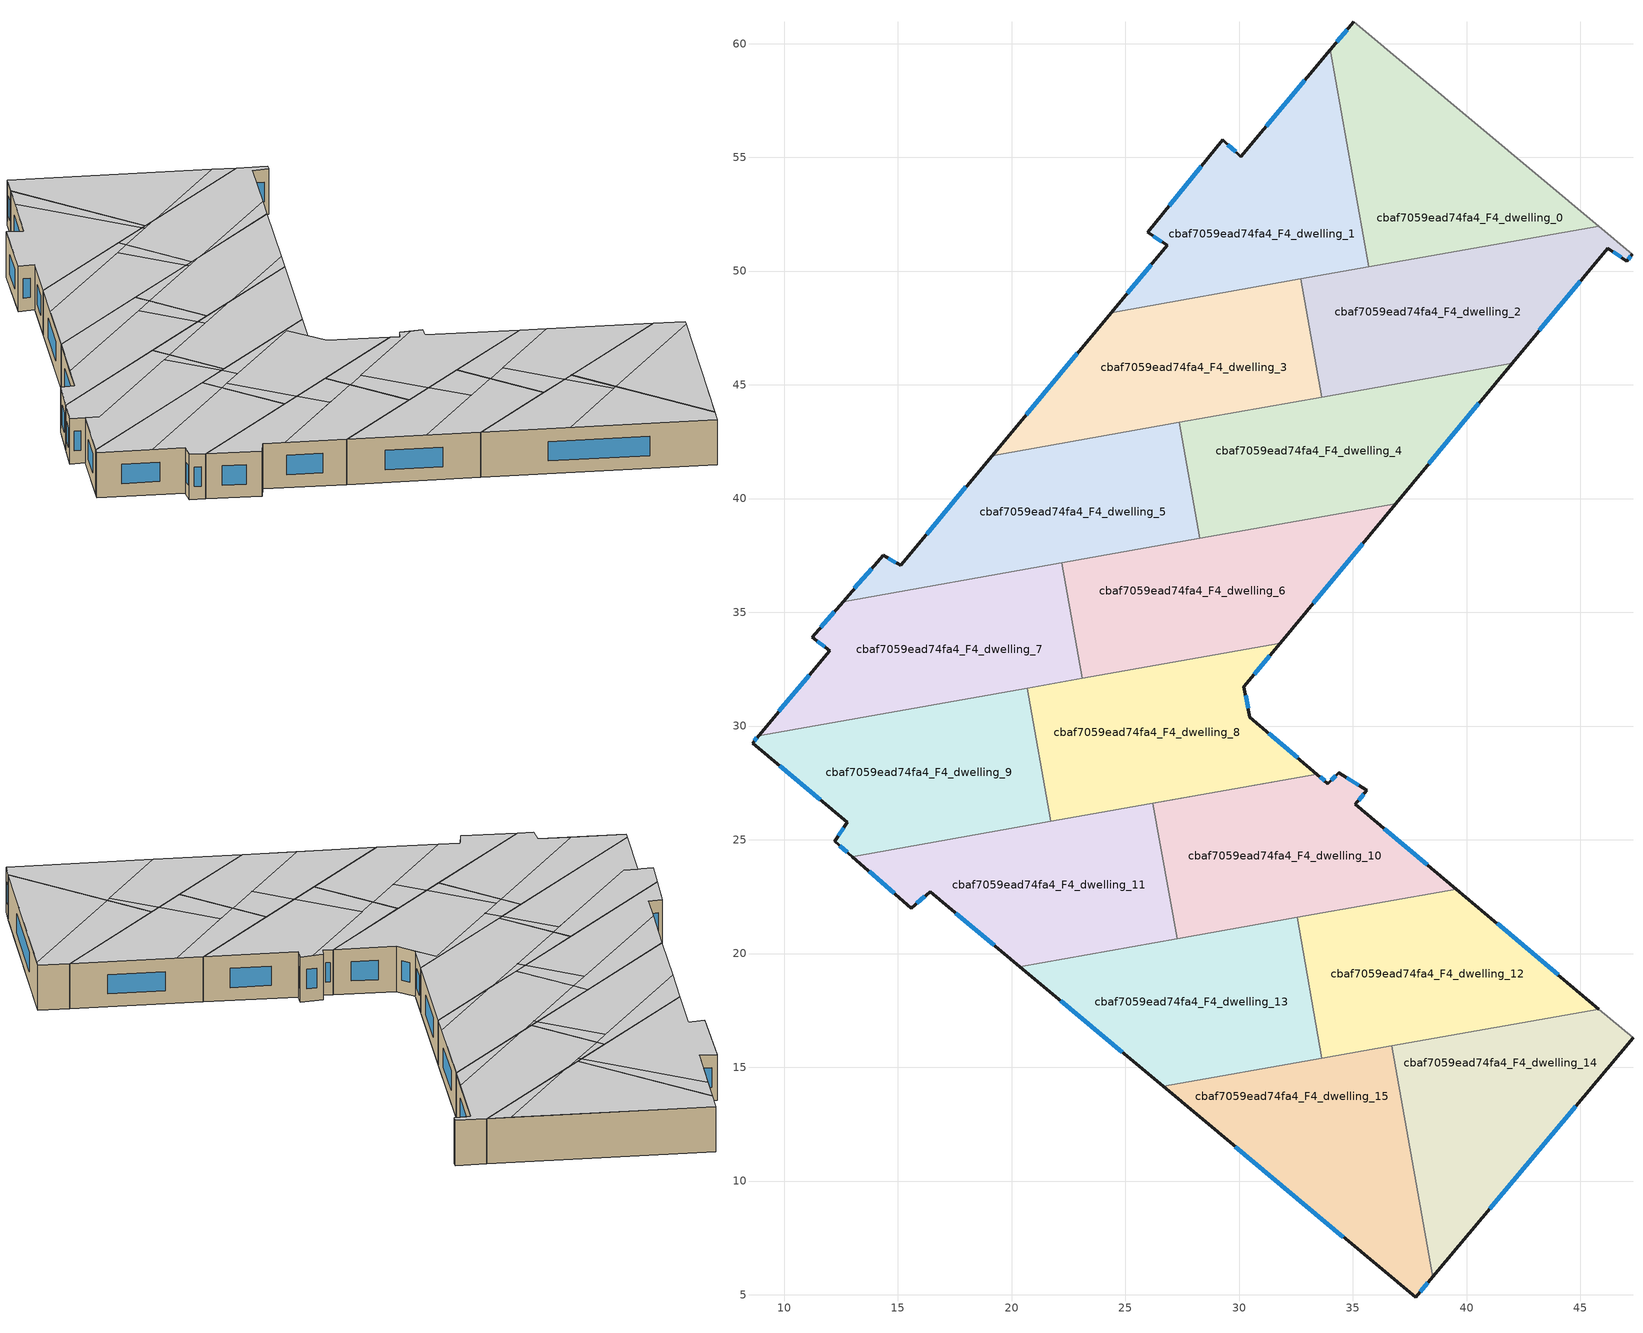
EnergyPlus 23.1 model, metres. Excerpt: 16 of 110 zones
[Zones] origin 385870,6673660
cbaf7059ead74fa4_F4_dwelling_0
 floor to cbaf7059ead74fa4_F3_dwelling_0 (EU_floor_Construction): 45.8,51.97 35.69,50.18 34,59.72 35.04,60.97 z12
 wall outside (EU_wall_Construction): 35.04,60.97 34,59.72 z12:15
 wall to cbaf7059ead74fa4_F4_dwelling_1 (EU_wall_Construction): 34,59.72 35.69,50.18 z12:15
 wall adiabatic (EU_wall_Construction): 45.8,51.97 35.04,60.97 z12:15
 wall to cbaf7059ead74fa4_F4_dwelling_2 (EU_wall_Construction): 35.69,50.18 45.8,51.97 z12:15
 window (EU_Window_Construction): 34.75,60.61 34.3,60.08 z12.86:14.14
 ceiling to cbaf7059ead74fa4_F5_dwelling_0 (EU_floor_Construction): 44.65,52.94 35.04,60.97 34,59.72 35.69,50.18 36.79,50.38 z15
 ceiling to cbaf7059ead74fa4_F5_dwelling_2 (EU_floor_Construction): 45.8,51.97 44.65,52.94 36.8,50.38 z15
cbaf7059ead74fa4_F4_dwelling_1
 floor to cbaf7059ead74fa4_F3_dwelling_1 (EU_floor_Construction): 34,59.72 35.69,50.18 24.38,48.18 26.85,51.13 25.98,51.7 29.28,55.77 30.07,55.04 z12
 wall outside (EU_wall_Construction): 34,59.72 30.07,55.04 29.28,55.77 25.98,51.7 26.85,51.13 24.38,48.18 z12:15
 wall to cbaf7059ead74fa4_F4_dwelling_3 (EU_wall_Construction): 24.38,48.18 32.72,49.65 z12:15
 wall to cbaf7059ead74fa4_F4_dwelling_2 (EU_wall_Construction): 32.72,49.65 35.69,50.18 z12:15
 window (EU_Window_Construction): 26.14,50.29 25.09,49.02 / 26.23,51.54 26.6,51.29 / 28.34,54.61 26.93,52.86 / 29.84,55.24 29.51,55.56 / 32.88,58.38 31.19,56.37 z12.86:14.14
 ceiling to cbaf7059ead74fa4_F5_dwelling_1 (EU_floor_Construction): 35.31,50.11 32.69,58.16 30.07,55.04 29.28,55.77 25.98,51.7 26.85,51.13 24.38,48.18 z15
 ceiling to cbaf7059ead74fa4_F5_dwelling_0 (EU_floor_Construction): 35.69,50.18 34,59.72 32.69,58.16 35.31,50.11 z15
cbaf7059ead74fa4_F4_dwelling_10
 floor to cbaf7059ead74fa4_F3_dwelling_10 (EU_floor_Construction): 35.61,27.18 35.11,26.56 39.54,22.83 27.27,20.65 26.21,26.61 33.41,27.89 33.9,27.47 34.37,27.95 z12
 wall outside (EU_wall_Construction): 39.54,22.83 35.11,26.56 35.61,27.18 34.37,27.95 33.9,27.47 33.41,27.89 z12:15
 wall to cbaf7059ead74fa4_F4_dwelling_11 (EU_wall_Construction): 33.41,27.89 26.21,26.61 27.27,20.65 z12:15
 wall to cbaf7059ead74fa4_F4_dwelling_12 (EU_wall_Construction): 32.54,21.59 39.54,22.83 z12:15
 wall to cbaf7059ead74fa4_F4_dwelling_13 (EU_wall_Construction): 27.27,20.65 32.54,21.59 z12:15
 window (EU_Window_Construction): 38.28,23.89 36.38,25.49 / 33.76,27.59 33.55,27.77 / 34.24,27.81 34.04,27.61 / 35.26,27.4 34.73,27.73 / 35.25,26.73 35.47,27 z12.86:14.14
 ceiling to cbaf7059ead74fa4_F5_dwelling_10 (EU_floor_Construction): 39.54,22.83 35.11,26.56 35.61,27.18 34.96,27.58 28.04,25.33 29.44,21.04 z15
 ceiling to cbaf7059ead74fa4_F5_dwelling_8 (EU_floor_Construction): 34.96,27.58 34.37,27.95 33.9,27.47 33.41,27.89 26.21,26.61 26.53,24.84 z15
 ceiling to cbaf7059ead74fa4_F5_dwelling_11 (EU_floor_Construction): 29.44,21.04 28.04,25.33 26.53,24.84 27.27,20.65 z15
cbaf7059ead74fa4_F4_dwelling_11
 floor to cbaf7059ead74fa4_F3_dwelling_11 (EU_floor_Construction): 26.21,26.61 27.27,20.65 20.36,19.42 16.41,22.72 15.59,21.99 12.98,24.26 z12
 wall outside (EU_wall_Construction): 12.98,24.26 15.59,21.99 16.41,22.72 20.36,19.42 z12:15
 wall to cbaf7059ead74fa4_F4_dwelling_8 (EU_wall_Construction): 33.41,27.89 21.72,25.81 z12:15
 wall to cbaf7059ead74fa4_F4_dwelling_13 (EU_wall_Construction): 20.36,19.42 27.27,20.65 z12:15
 wall to cbaf7059ead74fa4_F4_dwelling_9 (EU_wall_Construction): 21.72,25.81 12.98,24.26 z12:15
 window (EU_Window_Construction): 15.82,22.2 16.18,22.52 / 13.73,23.62 14.84,22.64 / 17.54,21.78 19.23,20.37 z12.86:14.14
 ceiling to cbaf7059ead74fa4_F5_dwelling_11 (EU_floor_Construction): 27.27,20.65 26.53,24.84 17.43,21.87 20.36,19.42 z15
 ceiling to cbaf7059ead74fa4_F5_dwelling_9 (EU_floor_Construction): 23.74,23.93 23.05,26.05 12.98,24.26 15.59,21.99 16.41,22.72 17.43,21.87 z15
 ceiling to cbaf7059ead74fa4_F5_dwelling_8 (EU_floor_Construction): 26.53,24.84 26.21,26.61 23.05,26.05 23.74,23.93 z15
cbaf7059ead74fa4_F4_dwelling_12
 floor to cbaf7059ead74fa4_F3_dwelling_12 (EU_floor_Construction): 45.81,17.56 33.64,15.4 32.54,21.59 39.54,22.83 z12
 wall outside (EU_wall_Construction): 45.81,17.56 39.54,22.83 z12:15
 wall to cbaf7059ead74fa4_F4_dwelling_13 (EU_wall_Construction): 32.54,21.59 33.64,15.4 z12:15
 wall to cbaf7059ead74fa4_F4_dwelling_14 (EU_wall_Construction): 36.71,15.94 45.81,17.56 z12:15
 wall to cbaf7059ead74fa4_F4_dwelling_15 (EU_wall_Construction): 33.64,15.4 36.71,15.94 z12:15
 window (EU_Window_Construction): 44.02,19.06 41.33,21.32 z12.86:14.14
 ceiling to cbaf7059ead74fa4_F5_dwelling_12 (EU_floor_Construction): 45.81,17.56 40.83,21.75 34.66,19.74 35.95,15.81 z15
 ceiling to cbaf7059ead74fa4_F5_dwelling_10 (EU_floor_Construction): 40.83,21.75 39.54,22.83 32.54,21.59 32.97,19.18 z15
 ceiling to cbaf7059ead74fa4_F5_dwelling_13 (EU_floor_Construction): 35.95,15.81 34.67,19.74 32.97,19.18 33.64,15.4 z15
cbaf7059ead74fa4_F4_dwelling_13
 floor to cbaf7059ead74fa4_F3_dwelling_13 (EU_floor_Construction): 32.54,21.59 33.64,15.4 26.66,14.16 20.36,19.42 z12
 wall outside (EU_wall_Construction): 20.36,19.42 26.66,14.16 z12:15
 wall to cbaf7059ead74fa4_F4_dwelling_15 (EU_wall_Construction): 26.66,14.16 33.64,15.4 z12:15
 window (EU_Window_Construction): 22.16,17.92 24.86,15.67 z12.86:14.14
 ceiling to cbaf7059ead74fa4_F5_dwelling_13 (EU_floor_Construction): 33.64,15.4 32.97,19.19 24.1,16.3 26.66,14.16 z15
 ceiling to cbaf7059ead74fa4_F5_dwelling_11 (EU_floor_Construction): 30.33,18.32 29.44,21.04 20.36,19.42 24.1,16.3 z15
 ceiling to cbaf7059ead74fa4_F5_dwelling_10 (EU_floor_Construction): 32.97,19.19 32.54,21.59 29.44,21.04 30.33,18.32 z15
cbaf7059ead74fa4_F4_dwelling_14
 floor to cbaf7059ead74fa4_F3_dwelling_14 (EU_floor_Construction): 47.31,16.29 38.51,5.79 36.71,15.94 45.81,17.56 z12
 wall outside (EU_wall_Construction): 38.51,5.79 47.31,16.29 z12:15
 wall adiabatic (EU_wall_Construction): 47.31,16.29 45.81,17.56 z12:15
 wall to cbaf7059ead74fa4_F4_dwelling_15 (EU_wall_Construction): 36.71,15.94 38.51,5.79 z12:15
 window (EU_Window_Construction): 41.02,8.79 44.8,13.29 z12.86:14.14
 ceiling to cbaf7059ead74fa4_F5_dwelling_14 (EU_floor_Construction): 38.51,5.79 47.03,15.96 37.27,12.78 z15
 ceiling to cbaf7059ead74fa4_F5_dwelling_12 (EU_floor_Construction): 47.03,15.96 47.31,16.29 45.81,17.56 36.71,15.94 37.27,12.78 z15
cbaf7059ead74fa4_F4_dwelling_15
 floor to cbaf7059ead74fa4_F3_dwelling_15 (EU_floor_Construction): 36.71,15.94 38.51,5.79 37.75,4.88 26.66,14.16 z12
 wall outside (EU_wall_Construction): 26.66,14.16 37.75,4.88 38.51,5.79 z12:15
 window (EU_Window_Construction): 37.97,5.14 38.29,5.53 / 29.83,11.51 34.58,7.54 z12.86:14.14
 ceiling to cbaf7059ead74fa4_F5_dwelling_13 (EU_floor_Construction): 36.97,12.68 35.95,15.81 26.66,14.16 30.83,10.68 z15
 ceiling to cbaf7059ead74fa4_F5_dwelling_14 (EU_floor_Construction): 37.75,4.88 38.51,5.79 37.27,12.78 30.83,10.68 z15
 ceiling to cbaf7059ead74fa4_F5_dwelling_12 (EU_floor_Construction): 37.27,12.78 36.71,15.94 35.95,15.81 36.97,12.68 z15
cbaf7059ead74fa4_F4_dwelling_2
 floor to cbaf7059ead74fa4_F3_dwelling_2 (EU_floor_Construction): 47.28,50.74 47.04,50.44 46.2,51.01 42,45.94 33.64,44.46 32.72,49.65 45.8,51.97 z12
 wall outside (EU_wall_Construction): 42,45.94 46.2,51.01 47.04,50.44 47.28,50.74 z12:15
 wall to cbaf7059ead74fa4_F4_dwelling_3 (EU_wall_Construction): 32.72,49.65 33.64,44.46 z12:15
 wall adiabatic (EU_wall_Construction): 47.28,50.74 45.8,51.97 z12:15
 wall to cbaf7059ead74fa4_F4_dwelling_4 (EU_wall_Construction): 33.64,44.46 42,45.94 z12:15
 window (EU_Window_Construction): 47.11,50.52 47.21,50.65 / 46.44,50.85 46.8,50.6 / 43.2,47.39 45,49.56 z12.86:14.14
 ceiling to cbaf7059ead74fa4_F5_dwelling_2 (EU_floor_Construction): 43.23,47.43 46.2,51.01 46.38,50.89 47.04,50.44 47.28,50.74 45.8,51.97 36.8,50.38 32.82,49.08 33.64,44.46 34.67,44.64 z15
 ceiling to cbaf7059ead74fa4_F5_dwelling_1 (EU_floor_Construction): 35.38,49.92 35.31,50.11 32.72,49.65 32.82,49.08 z15
 ceiling to cbaf7059ead74fa4_F5_dwelling_4 (EU_floor_Construction): 42,45.94 43.23,47.43 34.68,44.64 z15
 ceiling to cbaf7059ead74fa4_F5_dwelling_0 (EU_floor_Construction): 36.79,50.38 35.31,50.11 35.38,49.92 z15
cbaf7059ead74fa4_F4_dwelling_3
 floor to cbaf7059ead74fa4_F3_dwelling_3 (EU_floor_Construction): 32.72,49.65 33.64,44.46 19.14,41.89 24.38,48.18 z12
 wall outside (EU_wall_Construction): 24.38,48.18 19.14,41.89 z12:15
 wall to cbaf7059ead74fa4_F4_dwelling_5 (EU_wall_Construction): 19.14,41.89 27.36,43.35 z12:15
 wall to cbaf7059ead74fa4_F4_dwelling_4 (EU_wall_Construction): 27.36,43.35 33.64,44.46 z12:15
 window (EU_Window_Construction): 22.88,46.38 20.64,43.69 z12.86:14.14
 ceiling to cbaf7059ead74fa4_F5_dwelling_3 (EU_floor_Construction): 32.99,44.35 31.58,48.68 22.27,45.64 19.14,41.89 z15
 ceiling to cbaf7059ead74fa4_F5_dwelling_2 (EU_floor_Construction): 33.64,44.46 32.82,49.08 31.58,48.68 32.99,44.35 z15
 ceiling adiabatic (EU_roof_Construction): 32.82,49.08 32.72,49.65 24.38,48.18 22.27,45.64 z15
cbaf7059ead74fa4_F4_dwelling_4
 floor to cbaf7059ead74fa4_F3_dwelling_4 (EU_floor_Construction): 42,45.94 36.88,39.78 28.27,38.25 27.36,43.35 z12
 wall outside (EU_wall_Construction): 36.88,39.78 42,45.94 z12:15
 wall to cbaf7059ead74fa4_F4_dwelling_5 (EU_wall_Construction): 27.36,43.35 28.27,38.25 z12:15
 wall to cbaf7059ead74fa4_F4_dwelling_6 (EU_wall_Construction): 28.27,38.25 36.88,39.78 z12:15
 window (EU_Window_Construction): 38.34,41.54 40.54,44.18 z12.86:14.14
 ceiling to cbaf7059ead74fa4_F5_dwelling_4 (EU_floor_Construction): 37.88,40.98 42,45.94 34.67,44.64 27.55,42.32 28.27,38.25 30.97,38.73 z15
 ceiling to cbaf7059ead74fa4_F5_dwelling_2 (EU_floor_Construction): 34.67,44.64 32.99,44.35 33.07,44.12 z15
 ceiling to cbaf7059ead74fa4_F5_dwelling_6 (EU_floor_Construction): 36.88,39.77 37.88,40.98 30.97,38.73 z15
 ceiling to cbaf7059ead74fa4_F5_dwelling_3 (EU_floor_Construction): 33.07,44.12 32.99,44.35 27.36,43.35 27.55,42.32 z15
cbaf7059ead74fa4_F4_dwelling_5
 floor to cbaf7059ead74fa4_F3_dwelling_5 (EU_floor_Construction): 27.36,43.35 28.27,38.25 12.59,35.47 14.35,37.5 15.11,37.06 19.14,41.89 z12
 wall outside (EU_wall_Construction): 19.14,41.89 15.11,37.06 14.35,37.5 12.59,35.47 z12:15
 wall to cbaf7059ead74fa4_F4_dwelling_7 (EU_wall_Construction): 12.59,35.47 22.2,37.17 z12:15
 wall to cbaf7059ead74fa4_F4_dwelling_6 (EU_wall_Construction): 22.2,37.17 28.27,38.25 z12:15
 window (EU_Window_Construction): 17.99,40.51 16.26,38.44 / 13.84,36.92 13.09,36.05 / 14.9,37.19 14.57,37.37 z12.86:14.14
 ceiling to cbaf7059ead74fa4_F5_dwelling_5 (EU_floor_Construction): 27.24,38.07 26.02,41.82 16.5,38.72 15.11,37.06 14.35,37.5 12.59,35.47 z15
 ceiling to cbaf7059ead74fa4_F5_dwelling_4 (EU_floor_Construction): 28.27,38.25 27.55,42.32 26.02,41.82 27.24,38.07 z15
 ceiling to cbaf7059ead74fa4_F5_dwelling_3 (EU_floor_Construction): 27.55,42.32 27.36,43.35 19.14,41.89 16.5,38.72 z15
cbaf7059ead74fa4_F4_dwelling_6
 floor to cbaf7059ead74fa4_F3_dwelling_6 (EU_floor_Construction): 36.88,39.78 31.79,33.64 23.1,32.1 22.2,37.17 z12
 wall outside (EU_wall_Construction): 31.79,33.64 36.88,39.78 z12:15
 wall to cbaf7059ead74fa4_F4_dwelling_7 (EU_wall_Construction): 22.2,37.17 23.1,32.1 z12:15
 wall to cbaf7059ead74fa4_F4_dwelling_8 (EU_wall_Construction): 23.1,32.1 31.79,33.64 z12:15
 window (EU_Window_Construction): 33.25,35.39 35.43,38.02 z12.86:14.14
 ceiling adiabatic (EU_roof_Construction): 31.79,33.64 36.88,39.77 30.97,38.73 22.42,35.94 23.1,32.1 z15
 ceiling to cbaf7059ead74fa4_F5_dwelling_5 (EU_floor_Construction): 27.41,37.57 27.24,38.07 22.2,37.17 22.42,35.94 z15
 ceiling to cbaf7059ead74fa4_F5_dwelling_4 (EU_floor_Construction): 30.97,38.73 27.24,38.07 27.41,37.57 z15
cbaf7059ead74fa4_F4_dwelling_7
 floor to cbaf7059ead74fa4_F3_dwelling_7 (EU_floor_Construction): 22.2,37.17 23.1,32.1 8.88,29.58 11.99,33.31 11.22,33.9 12.59,35.47 z12
 wall outside (EU_wall_Construction): 12.59,35.47 11.22,33.9 11.99,33.31 8.88,29.58 z12:15
 wall to cbaf7059ead74fa4_F4_dwelling_9 (EU_wall_Construction): 8.88,29.58 20.68,31.67 z12:15
 wall to cbaf7059ead74fa4_F4_dwelling_8 (EU_wall_Construction): 20.68,31.67 23.1,32.1 z12:15
 window (EU_Window_Construction): 11.44,33.73 11.77,33.48 / 12.2,35.02 11.61,34.34 / 11.1,32.24 9.77,30.64 z12.86:14.14
 ceiling to cbaf7059ead74fa4_F5_dwelling_7 (EU_floor_Construction): 22.82,32.05 21.64,35.68 12.7,32.77 11.99,33.31 8.88,29.58 z15
 ceiling to cbaf7059ead74fa4_F5_dwelling_5 (EU_floor_Construction): 22.42,35.94 22.2,37.17 12.59,35.47 11.22,33.9 12.7,32.77 z15
 ceiling to cbaf7059ead74fa4_F5_dwelling_6 (EU_floor_Construction): 23.1,32.1 22.42,35.94 21.64,35.68 22.82,32.05 z15
cbaf7059ead74fa4_F4_dwelling_8
 floor to cbaf7059ead74fa4_F3_dwelling_8 (EU_floor_Construction): 31.79,33.64 30.21,31.72 30.47,30.4 33.41,27.89 21.72,25.81 20.68,31.67 z12
 wall outside (EU_wall_Construction): 33.41,27.89 30.47,30.4 30.21,31.72 31.79,33.64 z12:15
 wall to cbaf7059ead74fa4_F4_dwelling_9 (EU_wall_Construction): 20.68,31.67 21.72,25.81 z12:15
 window (EU_Window_Construction): 30.66,32.27 31.34,33.09 / 30.39,30.78 30.28,31.34 / 32.57,28.6 31.31,29.68 z12.86:14.14
 ceiling to cbaf7059ead74fa4_F5_dwelling_8 (EU_floor_Construction): 33.41,27.89 30.47,30.4 29.91,33.17 21.61,30.46 23.05,26.05 z15
 ceiling to cbaf7059ead74fa4_F5_dwelling_9 (EU_floor_Construction): 23.05,26.05 21.61,30.46 20.93,30.24 21.72,25.81 z15
 ceiling to cbaf7059ead74fa4_F5_dwelling_7 (EU_floor_Construction): 23.17,30.97 22.82,32.05 20.68,31.67 20.93,30.24 z15
 ceiling to cbaf7059ead74fa4_F5_dwelling_6 (EU_floor_Construction): 30.21,31.72 31.79,33.64 22.82,32.05 23.17,30.97 29.92,33.17 z15
cbaf7059ead74fa4_F4_dwelling_9
 floor to cbaf7059ead74fa4_F3_dwelling_9 (EU_floor_Construction): 20.68,31.67 21.72,25.81 12.98,24.26 12.22,24.93 12.77,25.77 8.61,29.25 8.88,29.58 z12
 wall outside (EU_wall_Construction): 8.88,29.58 8.61,29.25 12.77,25.77 12.22,24.93 12.98,24.26 z12:15
 window (EU_Window_Construction): 12.61,25.53 12.38,25.17 / 9.79,28.26 11.58,26.77 / 8.8,29.48 8.68,29.34 / 12.44,24.74 12.77,24.45 z12.86:14.14
 ceiling to cbaf7059ead74fa4_F5_dwelling_9 (EU_floor_Construction): 21.72,25.81 20.93,30.24 11.21,27.08 12.77,25.77 12.22,24.93 12.98,24.26 z15
 ceiling to cbaf7059ead74fa4_F5_dwelling_7 (EU_floor_Construction): 20.93,30.24 20.68,31.67 8.88,29.58 8.61,29.25 11.21,27.08 z15
[Building]
EU S2 Campaign: North Axis=0; Terrain=City; Solar Distribution=FullExterior
[Site:Location]
Helsinki-Vantaa.AP: Latitude=60.317; Longitude=24.963; Time Zone=2; Elevation=54.6
[SizingPeriod:WeatherFileDays]
AnnualSizingPeriod: Begin Month=1; Begin Day of Month=1; End Month=12; End Day of Month=31; Day of Week for Start Day=Monday; Use Weather File Daylight Saving Period=No; Use Weather File Rain and Snow Indicators=No
[MATERIAL]
EU_InternalMass_Material: Roughness=MediumRough; Thickness=0.1; Conductivity=1; Density=1800; Specific Heat=900; Thermal Absorptance=0.9; Solar Absorptance=0.7; Visible Absorptance=0.7
[MATERIAL:NOMASS] Roughness=MediumRough; Thermal Absorptance=0.9; Solar Absorptance=0.7; Visible Absorptance=0.7
Name | Thermal Resistance
EU_wall_NoMass | 1.10183
EU_roof_NoMass; EU_floor_NoMass | 1.70606
[WINDOWMATERIAL:SIMPLEGLAZINGSYSTEM]
EU_Window_SimpleGlazing: UFactor=3.11035; Solar Heat Gain Coefficient=0.8; Visible Transmittance=0.8
[CONSTRUCTION]
EU_wall_Construction: EU_wall_NoMass
EU_roof_Construction: EU_roof_NoMass
EU_floor_Construction: EU_floor_NoMass
EU_Window_Construction: EU_Window_SimpleGlazing
EU_InternalMass_Construction: EU_InternalMass_Material
[ZONE] Type=1; Multiplier=1; Ceiling Height=autocalculate; Floor Area=autocalculate; Part of Total Floor Area=Yes
Name | Volume
cbaf7059ead74fa4_F4_dwelling_0 | 183.455
cbaf7059ead74fa4_F4_dwelling_1 | 183.445
cbaf7059ead74fa4_F4_dwelling_10 | 183.417
cbaf7059ead74fa4_F4_dwelling_11 | 183.447
cbaf7059ead74fa4_F4_dwelling_12 | 183.44
cbaf7059ead74fa4_F4_dwelling_13; cbaf7059ead74fa4_F4_dwelling_3 | 183.434
cbaf7059ead74fa4_F4_dwelling_14 | 183.459
cbaf7059ead74fa4_F4_dwelling_15 | 183.452
cbaf7059ead74fa4_F4_dwelling_2 | 183.423
cbaf7059ead74fa4_F4_dwelling_4 | 183.448
cbaf7059ead74fa4_F4_dwelling_5 | 183.442
cbaf7059ead74fa4_F4_dwelling_6; cbaf7059ead74fa4_F4_dwelling_8 | 183.431
cbaf7059ead74fa4_F4_dwelling_7 | 183.437
cbaf7059ead74fa4_F4_dwelling_9 | 183.458
[INTERNALMASS] Construction=EU_InternalMass_Construction
Name | Zone or ZoneList | Surface Area
cbaf7059ead74fa4_F4_dwelling_0_EU_InternalMass | cbaf7059ead74fa4_F4_dwelling_0 | 61.1514
cbaf7059ead74fa4_F4_dwelling_1_EU_InternalMass | cbaf7059ead74fa4_F4_dwelling_1 | 61.148
cbaf7059ead74fa4_F4_dwelling_2_EU_InternalMass | cbaf7059ead74fa4_F4_dwelling_2 | 61.1395
cbaf7059ead74fa4_F4_dwelling_3_EU_InternalMass | cbaf7059ead74fa4_F4_dwelling_3 | 61.1445
cbaf7059ead74fa4_F4_dwelling_4_EU_InternalMass | cbaf7059ead74fa4_F4_dwelling_4 | 61.1498
cbaf7059ead74fa4_F4_dwelling_5_EU_InternalMass | cbaf7059ead74fa4_F4_dwelling_5 | 61.1481
cbaf7059ead74fa4_F4_dwelling_6_EU_InternalMass | cbaf7059ead74fa4_F4_dwelling_6 | 61.144
cbaf7059ead74fa4_F4_dwelling_7_EU_InternalMass | cbaf7059ead74fa4_F4_dwelling_7 | 61.1466
cbaf7059ead74fa4_F4_dwelling_8_EU_InternalMass | cbaf7059ead74fa4_F4_dwelling_8 | 61.1434
cbaf7059ead74fa4_F4_dwelling_9_EU_InternalMass | cbaf7059ead74fa4_F4_dwelling_9 | 61.1518
cbaf7059ead74fa4_F4_dwelling_10_EU_InternalMass | cbaf7059ead74fa4_F4_dwelling_10 | 61.1403
cbaf7059ead74fa4_F4_dwelling_11_EU_InternalMass | cbaf7059ead74fa4_F4_dwelling_11 | 61.1521
cbaf7059ead74fa4_F4_dwelling_12_EU_InternalMass | cbaf7059ead74fa4_F4_dwelling_12 | 61.1455
cbaf7059ead74fa4_F4_dwelling_13_EU_InternalMass | cbaf7059ead74fa4_F4_dwelling_13 | 61.146
cbaf7059ead74fa4_F4_dwelling_14_EU_InternalMass | cbaf7059ead74fa4_F4_dwelling_14 | 61.1507
cbaf7059ead74fa4_F4_dwelling_15_EU_InternalMass | cbaf7059ead74fa4_F4_dwelling_15 | 61.1517
[OTHEREQUIPMENT] Fuel Type=Electricity; Design Level Calculation Method=Watts/Area; Power per Zone Floor Area=1; Fraction Latent=0; Fraction Radiant=0; Fraction Lost=0; Carbon Dioxide Generation Rate=0; EndUse Subcategory=EU_Step8_InternalGains
Name | Zone or ZoneList or Space or SpaceList | Schedule
EU_Step8_InternalGain_cbaf7059ead74fa4_F4_dwelling_0_f000 | cbaf7059ead74fa4_F4_dwelling_0 | EU_Step8_GainSchedule_cbaf7059ead74fa4_F4_dwelling_0_f000
EU_Step8_InternalGain_cbaf7059ead74fa4_F4_dwelling_1_f000 | cbaf7059ead74fa4_F4_dwelling_1 | EU_Step8_GainSchedule_cbaf7059ead74fa4_F4_dwelling_1_f000
EU_Step8_InternalGain_cbaf7059ead74fa4_F4_dwelling_2_f000 | cbaf7059ead74fa4_F4_dwelling_2 | EU_Step8_GainSchedule_cbaf7059ead74fa4_F4_dwelling_2_f000
EU_Step8_InternalGain_cbaf7059ead74fa4_F4_dwelling_3_f000 | cbaf7059ead74fa4_F4_dwelling_3 | EU_Step8_GainSchedule_cbaf7059ead74fa4_F4_dwelling_3_f000
EU_Step8_InternalGain_cbaf7059ead74fa4_F4_dwelling_4_f000 | cbaf7059ead74fa4_F4_dwelling_4 | EU_Step8_GainSchedule_cbaf7059ead74fa4_F4_dwelling_4_f000
EU_Step8_InternalGain_cbaf7059ead74fa4_F4_dwelling_5_f000 | cbaf7059ead74fa4_F4_dwelling_5 | EU_Step8_GainSchedule_cbaf7059ead74fa4_F4_dwelling_5_f000
EU_Step8_InternalGain_cbaf7059ead74fa4_F4_dwelling_6_f000 | cbaf7059ead74fa4_F4_dwelling_6 | EU_Step8_GainSchedule_cbaf7059ead74fa4_F4_dwelling_6_f000
EU_Step8_InternalGain_cbaf7059ead74fa4_F4_dwelling_7_f000 | cbaf7059ead74fa4_F4_dwelling_7 | EU_Step8_GainSchedule_cbaf7059ead74fa4_F4_dwelling_7_f000
EU_Step8_InternalGain_cbaf7059ead74fa4_F4_dwelling_8_f000 | cbaf7059ead74fa4_F4_dwelling_8 | EU_Step8_GainSchedule_cbaf7059ead74fa4_F4_dwelling_8_f000
EU_Step8_InternalGain_cbaf7059ead74fa4_F4_dwelling_9_f000 | cbaf7059ead74fa4_F4_dwelling_9 | EU_Step8_GainSchedule_cbaf7059ead74fa4_F4_dwelling_9_f000
EU_Step8_InternalGain_cbaf7059ead74fa4_F4_dwelling_10_f000 | cbaf7059ead74fa4_F4_dwelling_10 | EU_Step8_GainSchedule_cbaf7059ead74fa4_F4_dwelling_10_f000
EU_Step8_InternalGain_cbaf7059ead74fa4_F4_dwelling_11_f000 | cbaf7059ead74fa4_F4_dwelling_11 | EU_Step8_GainSchedule_cbaf7059ead74fa4_F4_dwelling_11_f000
EU_Step8_InternalGain_cbaf7059ead74fa4_F4_dwelling_12_f000 | cbaf7059ead74fa4_F4_dwelling_12 | EU_Step8_GainSchedule_cbaf7059ead74fa4_F4_dwelling_12_f000
EU_Step8_InternalGain_cbaf7059ead74fa4_F4_dwelling_13_f000 | cbaf7059ead74fa4_F4_dwelling_13 | EU_Step8_GainSchedule_cbaf7059ead74fa4_F4_dwelling_13_f000
EU_Step8_InternalGain_cbaf7059ead74fa4_F4_dwelling_14_f000 | cbaf7059ead74fa4_F4_dwelling_14 | EU_Step8_GainSchedule_cbaf7059ead74fa4_F4_dwelling_14_f000
EU_Step8_InternalGain_cbaf7059ead74fa4_F4_dwelling_15_f000 | cbaf7059ead74fa4_F4_dwelling_15 | EU_Step8_GainSchedule_cbaf7059ead74fa4_F4_dwelling_15_f000
[ZONEVENTILATION:DESIGNFLOWRATE] Schedule=EU_AlwaysOn; Design Flow Rate Calculation Method=AirChanges/Hour; Air Changes per Hour=0.756316; Ventilation Type=Natural; Fan Pressure Rise=0; Fan Total Efficiency=1; Constant Term Coefficient=1; Temperature Term Coefficient=0; Velocity Term Coefficient=0; Velocity Squared Term Coefficient=0; Minimum Indoor Temperature=-100; Maximum Indoor Temperature=100; Delta Temperature=-100; Minimum Outdoor Temperature=-100; Maximum Outdoor Temperature=100; Maximum Wind Speed=40
Name | Zone or ZoneList or Space or SpaceList
EU_ConstantAir_cbaf7059ead74fa4_F4_dwelling_0 | cbaf7059ead74fa4_F4_dwelling_0
EU_ConstantAir_cbaf7059ead74fa4_F4_dwelling_1 | cbaf7059ead74fa4_F4_dwelling_1
EU_ConstantAir_cbaf7059ead74fa4_F4_dwelling_2 | cbaf7059ead74fa4_F4_dwelling_2
EU_ConstantAir_cbaf7059ead74fa4_F4_dwelling_3 | cbaf7059ead74fa4_F4_dwelling_3
EU_ConstantAir_cbaf7059ead74fa4_F4_dwelling_4 | cbaf7059ead74fa4_F4_dwelling_4
EU_ConstantAir_cbaf7059ead74fa4_F4_dwelling_5 | cbaf7059ead74fa4_F4_dwelling_5
EU_ConstantAir_cbaf7059ead74fa4_F4_dwelling_6 | cbaf7059ead74fa4_F4_dwelling_6
EU_ConstantAir_cbaf7059ead74fa4_F4_dwelling_7 | cbaf7059ead74fa4_F4_dwelling_7
EU_ConstantAir_cbaf7059ead74fa4_F4_dwelling_8 | cbaf7059ead74fa4_F4_dwelling_8
EU_ConstantAir_cbaf7059ead74fa4_F4_dwelling_9 | cbaf7059ead74fa4_F4_dwelling_9
EU_ConstantAir_cbaf7059ead74fa4_F4_dwelling_10 | cbaf7059ead74fa4_F4_dwelling_10
EU_ConstantAir_cbaf7059ead74fa4_F4_dwelling_11 | cbaf7059ead74fa4_F4_dwelling_11
EU_ConstantAir_cbaf7059ead74fa4_F4_dwelling_12 | cbaf7059ead74fa4_F4_dwelling_12
EU_ConstantAir_cbaf7059ead74fa4_F4_dwelling_13 | cbaf7059ead74fa4_F4_dwelling_13
EU_ConstantAir_cbaf7059ead74fa4_F4_dwelling_14 | cbaf7059ead74fa4_F4_dwelling_14
EU_ConstantAir_cbaf7059ead74fa4_F4_dwelling_15 | cbaf7059ead74fa4_F4_dwelling_15
[HVACTEMPLATE:THERMOSTAT] Constant Heating Setpoint=20; Constant Cooling Setpoint=50
EU_HeatOnly_cbaf7059ead74fa4_F0_dwelling_0; EU_HeatOnly_cbaf7059ead74fa4_F0_dwelling_1; EU_HeatOnly_cbaf7059ead74fa4_F0_dwelling_2; EU_HeatOnly_cbaf7059ead74fa4_F0_dwelling_3; EU_HeatOnly_cbaf7059ead74fa4_F0_dwelling_4; EU_HeatOnly_cbaf7059ead74fa4_F0_dwelling_5; EU_HeatOnly_cbaf7059ead74fa4_F0_dwelling_6; EU_HeatOnly_cbaf7059ead74fa4_F0_dwelling_7; EU_HeatOnly_cbaf7059ead74fa4_F0_dwelling_8; EU_HeatOnly_cbaf7059ead74fa4_F0_dwelling_9; EU_HeatOnly_cbaf7059ead74fa4_F0_dwelling_10; EU_HeatOnly_cbaf7059ead74fa4_F0_dwelling_11; EU_HeatOnly_cbaf7059ead74fa4_F0_dwelling_12; EU_HeatOnly_cbaf7059ead74fa4_F0_dwelling_13; EU_HeatOnly_cbaf7059ead74fa4_F0_dwelling_14; EU_HeatOnly_cbaf7059ead74fa4_F0_dwelling_15; EU_HeatOnly_cbaf7059ead74fa4_F1_dwelling_0; EU_HeatOnly_cbaf7059ead74fa4_F1_dwelling_1; EU_HeatOnly_cbaf7059ead74fa4_F1_dwelling_2; EU_HeatOnly_cbaf7059ead74fa4_F1_dwelling_3; EU_HeatOnly_cbaf7059ead74fa4_F1_dwelling_4; EU_HeatOnly_cbaf7059ead74fa4_F1_dwelling_5; EU_HeatOnly_cbaf7059ead74fa4_F1_dwelling_6; EU_HeatOnly_cbaf7059ead74fa4_F1_dwelling_7; EU_HeatOnly_cbaf7059ead74fa4_F1_dwelling_8; EU_HeatOnly_cbaf7059ead74fa4_F1_dwelling_9; EU_HeatOnly_cbaf7059ead74fa4_F1_dwelling_10; EU_HeatOnly_cbaf7059ead74fa4_F1_dwelling_11; EU_HeatOnly_cbaf7059ead74fa4_F1_dwelling_12; EU_HeatOnly_cbaf7059ead74fa4_F1_dwelling_13; EU_HeatOnly_cbaf7059ead74fa4_F1_dwelling_14; EU_HeatOnly_cbaf7059ead74fa4_F1_dwelling_15; EU_HeatOnly_cbaf7059ead74fa4_F2_dwelling_0; EU_HeatOnly_cbaf7059ead74fa4_F2_dwelling_1; EU_HeatOnly_cbaf7059ead74fa4_F2_dwelling_2; EU_HeatOnly_cbaf7059ead74fa4_F2_dwelling_3; EU_HeatOnly_cbaf7059ead74fa4_F2_dwelling_4; EU_HeatOnly_cbaf7059ead74fa4_F2_dwelling_5; EU_HeatOnly_cbaf7059ead74fa4_F2_dwelling_6; EU_HeatOnly_cbaf7059ead74fa4_F2_dwelling_7; EU_HeatOnly_cbaf7059ead74fa4_F2_dwelling_8; EU_HeatOnly_cbaf7059ead74fa4_F2_dwelling_9; EU_HeatOnly_cbaf7059ead74fa4_F2_dwelling_10; EU_HeatOnly_cbaf7059ead74fa4_F2_dwelling_11; EU_HeatOnly_cbaf7059ead74fa4_F2_dwelling_12; EU_HeatOnly_cbaf7059ead74fa4_F2_dwelling_13; EU_HeatOnly_cbaf7059ead74fa4_F2_dwelling_14; EU_HeatOnly_cbaf7059ead74fa4_F2_dwelling_15; EU_HeatOnly_cbaf7059ead74fa4_F3_dwelling_0; EU_HeatOnly_cbaf7059ead74fa4_F3_dwelling_1; EU_HeatOnly_cbaf7059ead74fa4_F3_dwelling_2; EU_HeatOnly_cbaf7059ead74fa4_F3_dwelling_3; EU_HeatOnly_cbaf7059ead74fa4_F3_dwelling_4; EU_HeatOnly_cbaf7059ead74fa4_F3_dwelling_5; EU_HeatOnly_cbaf7059ead74fa4_F3_dwelling_6; EU_HeatOnly_cbaf7059ead74fa4_F3_dwelling_7; EU_HeatOnly_cbaf7059ead74fa4_F3_dwelling_8; EU_HeatOnly_cbaf7059ead74fa4_F3_dwelling_9; EU_HeatOnly_cbaf7059ead74fa4_F3_dwelling_10; EU_HeatOnly_cbaf7059ead74fa4_F3_dwelling_11; EU_HeatOnly_cbaf7059ead74fa4_F3_dwelling_12; EU_HeatOnly_cbaf7059ead74fa4_F3_dwelling_13; EU_HeatOnly_cbaf7059ead74fa4_F3_dwelling_14; EU_HeatOnly_cbaf7059ead74fa4_F3_dwelling_15; EU_HeatOnly_cbaf7059ead74fa4_F4_dwelling_0; EU_HeatOnly_cbaf7059ead74fa4_F4_dwelling_1; EU_HeatOnly_cbaf7059ead74fa4_F4_dwelling_2; EU_HeatOnly_cbaf7059ead74fa4_F4_dwelling_3; EU_HeatOnly_cbaf7059ead74fa4_F4_dwelling_4; EU_HeatOnly_cbaf7059ead74fa4_F4_dwelling_5; EU_HeatOnly_cbaf7059ead74fa4_F4_dwelling_6; EU_HeatOnly_cbaf7059ead74fa4_F4_dwelling_7; EU_HeatOnly_cbaf7059ead74fa4_F4_dwelling_8; EU_HeatOnly_cbaf7059ead74fa4_F4_dwelling_9; EU_HeatOnly_cbaf7059ead74fa4_F4_dwelling_10; EU_HeatOnly_cbaf7059ead74fa4_F4_dwelling_11; EU_HeatOnly_cbaf7059ead74fa4_F4_dwelling_12; EU_HeatOnly_cbaf7059ead74fa4_F4_dwelling_13; EU_HeatOnly_cbaf7059ead74fa4_F4_dwelling_14; EU_HeatOnly_cbaf7059ead74fa4_F4_dwelling_15; EU_HeatOnly_cbaf7059ead74fa4_F5_dwelling_0; EU_HeatOnly_cbaf7059ead74fa4_F5_dwelling_1; EU_HeatOnly_cbaf7059ead74fa4_F5_dwelling_2; EU_HeatOnly_cbaf7059ead74fa4_F5_dwelling_3; EU_HeatOnly_cbaf7059ead74fa4_F5_dwelling_4; EU_HeatOnly_cbaf7059ead74fa4_F5_dwelling_5; EU_HeatOnly_cbaf7059ead74fa4_F5_dwelling_6; EU_HeatOnly_cbaf7059ead74fa4_F5_dwelling_7; EU_HeatOnly_cbaf7059ead74fa4_F5_dwelling_8; EU_HeatOnly_cbaf7059ead74fa4_F5_dwelling_9; EU_HeatOnly_cbaf7059ead74fa4_F5_dwelling_10; EU_HeatOnly_cbaf7059ead74fa4_F5_dwelling_11; EU_HeatOnly_cbaf7059ead74fa4_F5_dwelling_12; EU_HeatOnly_cbaf7059ead74fa4_F5_dwelling_13; EU_HeatOnly_cbaf7059ead74fa4_F5_dwelling_14; EU_HeatOnly_cbaf7059ead74fa4_F6_dwelling_0; EU_HeatOnly_cbaf7059ead74fa4_F6_dwelling_1; EU_HeatOnly_cbaf7059ead74fa4_F6_dwelling_2; EU_HeatOnly_cbaf7059ead74fa4_F6_dwelling_3; EU_HeatOnly_cbaf7059ead74fa4_F6_dwelling_4; EU_HeatOnly_cbaf7059ead74fa4_F6_dwelling_5; EU_HeatOnly_cbaf7059ead74fa4_F6_dwelling_6; EU_HeatOnly_cbaf7059ead74fa4_F6_dwelling_7; EU_HeatOnly_cbaf7059ead74fa4_F6_dwelling_8; EU_HeatOnly_cbaf7059ead74fa4_F6_dwelling_9; EU_HeatOnly_cbaf7059ead74fa4_F6_dwelling_10; EU_HeatOnly_cbaf7059ead74fa4_F6_dwelling_11; EU_HeatOnly_cbaf7059ead74fa4_F6_dwelling_12; EU_HeatOnly_cbaf7059ead74fa4_F6_dwelling_13; EU_HeatOnly_cbaf7059ead74fa4_F6_dwelling_14
[HVACTEMPLATE:ZONE:IDEALLOADSAIRSYSTEM] System Availability Schedule=EU_AlwaysOn; Maximum Heating Supply Air Temperature=50; Minimum Cooling Supply Air Temperature=13; Maximum Heating Supply Air Humidity Ratio=0.0156; Minimum Cooling Supply Air Humidity Ratio=0.0077; Heating Limit=NoLimit; Cooling Limit=NoLimit; Heating Availability Schedule=EU_AlwaysOn; Cooling Availability Schedule=EU_CoolingOff; Dehumidification Control Type=ConstantSensibleHeatRatio; Cooling Sensible Heat Ratio=0.7; Dehumidification Setpoint=60; Humidification Control Type=None; Humidification Setpoint=30; Outdoor Air Method=None; Outdoor Air Flow Rate per Person=0.00944; Outdoor Air Flow Rate per Zone Floor Area=0; Outdoor Air Flow Rate per Zone=0; Demand Controlled Ventilation Type=None; Outdoor Air Economizer Type=NoEconomizer; Heat Recovery Type=None; Sensible Heat Recovery Effectiveness=0.7; Latent Heat Recovery Effectiveness=0.65
Name | Template Thermostat
cbaf7059ead74fa4_F4_dwelling_0 | EU_HeatOnly_cbaf7059ead74fa4_F4_dwelling_0
cbaf7059ead74fa4_F4_dwelling_1 | EU_HeatOnly_cbaf7059ead74fa4_F4_dwelling_1
cbaf7059ead74fa4_F4_dwelling_2 | EU_HeatOnly_cbaf7059ead74fa4_F4_dwelling_2
cbaf7059ead74fa4_F4_dwelling_3 | EU_HeatOnly_cbaf7059ead74fa4_F4_dwelling_3
cbaf7059ead74fa4_F4_dwelling_4 | EU_HeatOnly_cbaf7059ead74fa4_F4_dwelling_4
cbaf7059ead74fa4_F4_dwelling_5 | EU_HeatOnly_cbaf7059ead74fa4_F4_dwelling_5
cbaf7059ead74fa4_F4_dwelling_6 | EU_HeatOnly_cbaf7059ead74fa4_F4_dwelling_6
cbaf7059ead74fa4_F4_dwelling_7 | EU_HeatOnly_cbaf7059ead74fa4_F4_dwelling_7
cbaf7059ead74fa4_F4_dwelling_8 | EU_HeatOnly_cbaf7059ead74fa4_F4_dwelling_8
cbaf7059ead74fa4_F4_dwelling_9 | EU_HeatOnly_cbaf7059ead74fa4_F4_dwelling_9
cbaf7059ead74fa4_F4_dwelling_10 | EU_HeatOnly_cbaf7059ead74fa4_F4_dwelling_10
cbaf7059ead74fa4_F4_dwelling_11 | EU_HeatOnly_cbaf7059ead74fa4_F4_dwelling_11
cbaf7059ead74fa4_F4_dwelling_12 | EU_HeatOnly_cbaf7059ead74fa4_F4_dwelling_12
cbaf7059ead74fa4_F4_dwelling_13 | EU_HeatOnly_cbaf7059ead74fa4_F4_dwelling_13
cbaf7059ead74fa4_F4_dwelling_14 | EU_HeatOnly_cbaf7059ead74fa4_F4_dwelling_14
cbaf7059ead74fa4_F4_dwelling_15 | EU_HeatOnly_cbaf7059ead74fa4_F4_dwelling_15
[SIZING:ZONE] Zone Cooling Design Supply Air Temperature Input Method=SupplyAirTemperature; Zone Cooling Design Supply Air Temperature=13; Zone Heating Design Supply Air Temperature Input Method=SupplyAirTemperature; Zone Heating Design Supply Air Temperature=50; Zone Cooling Design Supply Air Humidity Ratio=0.008; Zone Heating Design Supply Air Humidity Ratio=0.008; Cooling Design Air Flow Method=DesignDay; Cooling Design Air Flow Rate=0; Cooling Minimum Air Flow per Zone Floor Area=0.000762; Cooling Minimum Air Flow=0; Cooling Minimum Air Flow Fraction=0.2; Heating Design Air Flow Method=DesignDay; Heating Design Air Flow Rate=0; Heating Maximum Air Flow per Zone Floor Area=0.002032; Heating Maximum Air Flow=0.141576; Heating Maximum Air Flow Fraction=0.3; Account for Dedicated Outdoor Air System=No; Dedicated Outdoor Air System Control Strategy=NeutralSupplyAir; Dedicated Outdoor Air Low Setpoint Temperature for Design=autosize; Dedicated Outdoor Air High Setpoint Temperature for Design=autosize; Zone Load Sizing Method=Sensible Load Only No Latent Load; Zone Latent Cooling Design Supply Air Humidity Ratio Input Method=HumidityRatioDifference; Zone Cooling Design Supply Air Humidity Ratio Difference=0.005; Zone Latent Heating Design Supply Air Humidity Ratio Input Method=HumidityRatioDifference; Zone Humidification Design Supply Air Humidity Ratio Difference=0.005
cbaf7059ead74fa4_F4_dwelling_0; cbaf7059ead74fa4_F4_dwelling_1; cbaf7059ead74fa4_F4_dwelling_2; cbaf7059ead74fa4_F4_dwelling_3; cbaf7059ead74fa4_F4_dwelling_4; cbaf7059ead74fa4_F4_dwelling_5; cbaf7059ead74fa4_F4_dwelling_6; cbaf7059ead74fa4_F4_dwelling_7; cbaf7059ead74fa4_F4_dwelling_8; cbaf7059ead74fa4_F4_dwelling_9; cbaf7059ead74fa4_F4_dwelling_10; cbaf7059ead74fa4_F4_dwelling_11; cbaf7059ead74fa4_F4_dwelling_12; cbaf7059ead74fa4_F4_dwelling_13; cbaf7059ead74fa4_F4_dwelling_14; cbaf7059ead74fa4_F4_dwelling_15
[SCHEDULE:CONSTANT]
Name | Hourly Value
EU_AlwaysOn | 1
EU_CoolingOff | 0
[SCHEDULE:FILE] Column Number=1; Rows to Skip at Top=0; Number of Hours of Data=8760; Column Separator=Comma; Interpolate to Timestep=No; Minutes per Item=60; Adjust Schedule for Daylight Savings=Yes
Name | File
EU_Step8_GainSchedule_cbaf7059ead74fa4_F4_dwelling_0_f000 | ../../schedules/cbaf7059ead74fa4/cbaf7059ead74fa4_F4_dwelling_0_f000_gain.csv
EU_Step8_GainSchedule_cbaf7059ead74fa4_F4_dwelling_1_f000 | ../../schedules/cbaf7059ead74fa4/cbaf7059ead74fa4_F4_dwelling_1_f000_gain.csv
EU_Step8_GainSchedule_cbaf7059ead74fa4_F4_dwelling_2_f000 | ../../schedules/cbaf7059ead74fa4/cbaf7059ead74fa4_F4_dwelling_2_f000_gain.csv
EU_Step8_GainSchedule_cbaf7059ead74fa4_F4_dwelling_3_f000 | ../../schedules/cbaf7059ead74fa4/cbaf7059ead74fa4_F4_dwelling_3_f000_gain.csv
EU_Step8_GainSchedule_cbaf7059ead74fa4_F4_dwelling_4_f000 | ../../schedules/cbaf7059ead74fa4/cbaf7059ead74fa4_F4_dwelling_4_f000_gain.csv
EU_Step8_GainSchedule_cbaf7059ead74fa4_F4_dwelling_5_f000 | ../../schedules/cbaf7059ead74fa4/cbaf7059ead74fa4_F4_dwelling_5_f000_gain.csv
EU_Step8_GainSchedule_cbaf7059ead74fa4_F4_dwelling_6_f000 | ../../schedules/cbaf7059ead74fa4/cbaf7059ead74fa4_F4_dwelling_6_f000_gain.csv
EU_Step8_GainSchedule_cbaf7059ead74fa4_F4_dwelling_7_f000 | ../../schedules/cbaf7059ead74fa4/cbaf7059ead74fa4_F4_dwelling_7_f000_gain.csv
EU_Step8_GainSchedule_cbaf7059ead74fa4_F4_dwelling_8_f000 | ../../schedules/cbaf7059ead74fa4/cbaf7059ead74fa4_F4_dwelling_8_f000_gain.csv
EU_Step8_GainSchedule_cbaf7059ead74fa4_F4_dwelling_9_f000 | ../../schedules/cbaf7059ead74fa4/cbaf7059ead74fa4_F4_dwelling_9_f000_gain.csv
EU_Step8_GainSchedule_cbaf7059ead74fa4_F4_dwelling_10_f000 | ../../schedules/cbaf7059ead74fa4/cbaf7059ead74fa4_F4_dwelling_10_f000_gain.csv
EU_Step8_GainSchedule_cbaf7059ead74fa4_F4_dwelling_11_f000 | ../../schedules/cbaf7059ead74fa4/cbaf7059ead74fa4_F4_dwelling_11_f000_gain.csv
EU_Step8_GainSchedule_cbaf7059ead74fa4_F4_dwelling_12_f000 | ../../schedules/cbaf7059ead74fa4/cbaf7059ead74fa4_F4_dwelling_12_f000_gain.csv
EU_Step8_GainSchedule_cbaf7059ead74fa4_F4_dwelling_13_f000 | ../../schedules/cbaf7059ead74fa4/cbaf7059ead74fa4_F4_dwelling_13_f000_gain.csv
EU_Step8_GainSchedule_cbaf7059ead74fa4_F4_dwelling_14_f000 | ../../schedules/cbaf7059ead74fa4/cbaf7059ead74fa4_F4_dwelling_14_f000_gain.csv
EU_Step8_GainSchedule_cbaf7059ead74fa4_F4_dwelling_15_f000 | ../../schedules/cbaf7059ead74fa4/cbaf7059ead74fa4_F4_dwelling_15_f000_gain.csv
